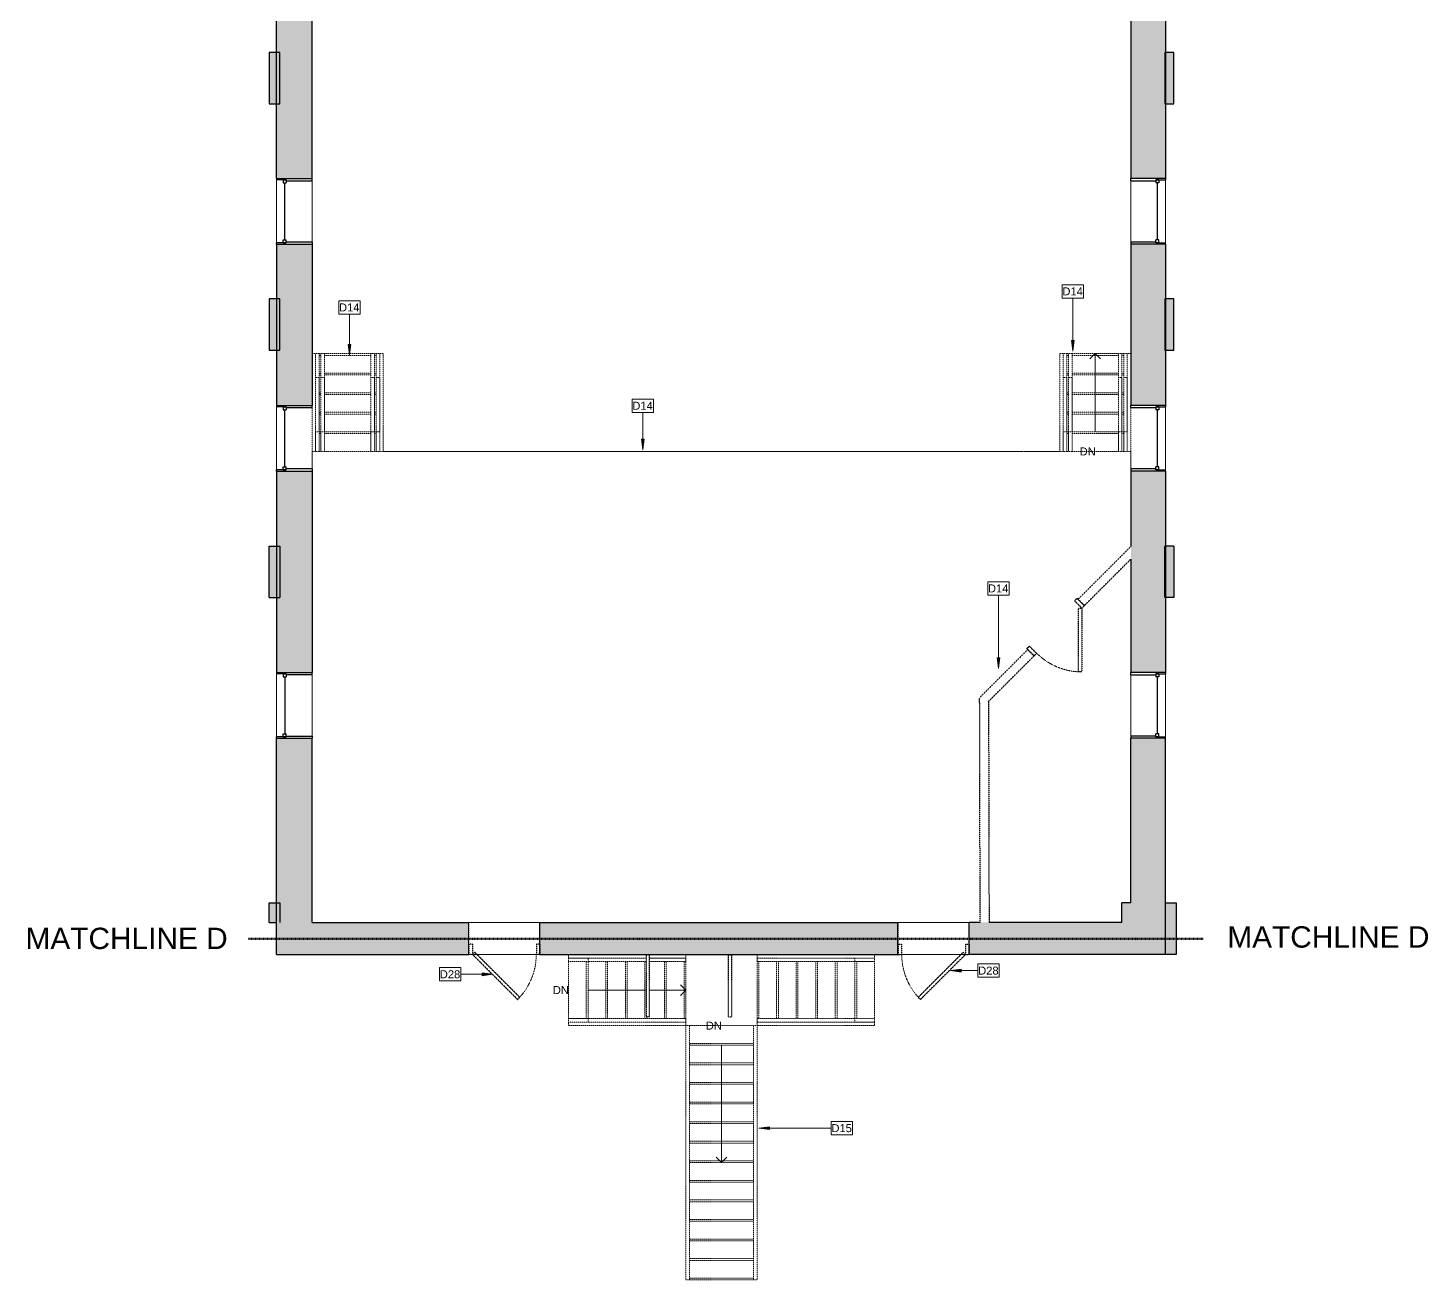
# Model space of a CAD drawing. Header units: inches. Extents: x -1176 to 1551, y -3558 to 978.
# Drawn here: x -1175 to -388, y -2710 to -2006 of the extents above; entities that cross this region are included whole.
import ezdxf

# ---------------------------------------------------------------- set-up
doc = ezdxf.new("R2010")
doc.units = ezdxf.units.IN
doc.header["$MEASUREMENT"] = 0
for name, pattern in [('Dash', [0.25, 0.125, -0.125]), ('Demolished', [0.1875, 0.125, -0.0625]), ('Hidden 3_8_', [0.5625, 0.375, -0.1875])]:
    doc.linetypes.add(name, pattern=pattern)
for name, color, linetype, lineweight in [('A-ANNO-KEYN', 231, 'Continuous', 9), ('A-ANNO-MATC', 214, 'Dash', 140), ('A-DETL', 90, 'Continuous', 9), ('A-DOOR', 31, 'Continuous', 18), ('A-DOOR-FRAM', 31, 'Continuous', 30), ('A-FLOR-HRAL', 11, 'Continuous', 18), ('A-GLAZ', 151, 'Continuous', 18), ('A-ROOF', 132, 'Demolished', 9), ('A-WALL', 113, 'Continuous', 18), ('A-WALL-PATT', 111, 'Continuous', 18), ('G-ANNO-TEXT', 231, 'Continuous', 9), ('I-WALL', 2, 'Continuous', 18), ('S-STRS', 31, 'Demolished', 9), ('S-STRS-ANNO', 31, 'Continuous', 9), ('S-STRS-IDEN', 31, 'Continuous', 9)]:
    doc.layers.add(name, color=color, linetype=linetype, lineweight=lineweight)
doc.styles.add('Arial', font='arial.ttf', dxfattribs={"height": 4.5})
doc.styles.add('Swis721 Lt BT', font='swissl.ttf', dxfattribs={"height": 4.5})
doc.styles.add('Swis721 Lt BT_1', font='swissl.ttf', dxfattribs={"height": 12})

# ---------------------------------------------------------------- blocks, each defined once
blk = doc.blocks.new('Double Hung - large windows-5248873-1st Floor Demo')
at = {"layer": 'A-GLAZ', "color": 8, "lineweight": 30}
for p, q in [((-18.5, 10), (-17.75, 10)), ((-17.75, 4.5), (-17.75, 10)), ((17.75, 4.5), (17.75, 10)), ((18.5, 10), (17.75, 10)), ((-17.75, 6.25), (-17.75, 4.5)), ((-17.75, 6.25), (-16, 6.25)), ((-17.75, 4.5), (-16, 4.5)), ((-17.75, 4.5), (-17.25, 4.5)), ((-17.25, -10), (-17.25, 4.5)), ((-16, 6.25), (-16, 4.5)), ((-16, 5.375), (16, 5.375)), ((16, 6.25), (16, 4.5)), ((17.75, 6.25), (16, 6.25)), ((17.75, 4.5), (16, 4.5)), ((17.25, 4.5), (17.75, 4.5)), ((17.25, 4.5), (17.25, -10)), ((17.75, 6.25), (17.75, 4.5)), ((-17.25, -10), (-18.5, -10)), ((17.25, -10), (18.5, -10))]:
    blk.add_line(p, q, dxfattribs=at)
blk = doc.blocks.new('Top Rail Type - Top Rail_Internal_-5023967-1st Floor Demo')
at = {"layer": 'A-FLOR-HRAL', "color": 7, "linetype": 'Demolished', "lineweight": 9}
for p, q in [((-590.8, -2202.51), (-592.8, -2202.51)), ((-592.8, -2233.08), (-592.8, -2202.51)), ((-590.8, -2202.51), (-590.8, -2233.08)), ((-592.8, -2233.08), (-590.8, -2233.08)), ((-592.8, -2244.08), (-592.8, -2233.08)), ((-590.8, -2233.08), (-590.8, -2244.08)), ((-590.8, -2244.08), (-592.8, -2244.08))]:
    blk.add_line(p, q, dxfattribs=at)
blk = doc.blocks.new('Top Rail Type - Top Rail_Internal_-V9-1st Floor Demo')
at = {"layer": 'A-FLOR-HRAL', "color": 7, "linetype": 'Demolished', "lineweight": 9}
for p, q in [((-590.8, -2189.08), (-592.8, -2189.08)), ((-592.8, -2189.08), (-592.8, -2233.08)), ((-590.8, -2189.08), (-590.8, -2233.08)), ((-592.8, -2233.08), (-592.8, -2244.08)), ((-590.8, -2233.08), (-590.8, -2244.08)), ((-590.8, -2244.08), (-592.8, -2244.08))]:
    blk.add_line(p, q, dxfattribs=at)
blk = doc.blocks.new('Handrail Type - Handrail_Internal_-5023979-1st Floor Demo')
at = {"layer": 'A-FLOR-HRAL', "color": 7, "linetype": 'Demolished', "lineweight": 9}
for p, q in [((-587.8, -2189.08), (-589.8, -2189.08)), ((-587.8, -2202.51), (-589.8, -2202.51)), ((-589.8, -2233.08), (-589.8, -2202.51)), ((-587.8, -2202.51), (-587.8, -2233.08)), ((-589.8, -2233.08), (-587.8, -2233.08)), ((-589.8, -2244.08), (-589.8, -2233.08)), ((-587.8, -2233.08), (-587.8, -2244.08)), ((-587.8, -2244.08), (-589.8, -2244.08))]:
    blk.add_line(p, q, dxfattribs=at)
blk = doc.blocks.new('Handrail Type - Handrail_Internal_-V10-1st Floor Demo')
at = {"layer": 'A-FLOR-HRAL', "color": 7, "linetype": 'Demolished', "lineweight": 9}
for p, q in [((-587.8, -2189.08), (-589.8, -2189.08)), ((-589.8, -2189.08), (-589.8, -2233.08)), ((-587.8, -2189.08), (-587.8, -2233.08)), ((-589.8, -2233.08), (-589.8, -2244.08)), ((-587.8, -2233.08), (-587.8, -2244.08)), ((-587.8, -2244.08), (-589.8, -2244.08))]:
    blk.add_line(p, q, dxfattribs=at)
blk = doc.blocks.new('Top Rail Type - Top Rail_Internal_-5023991-1st Floor Demo')
at = {"layer": 'A-FLOR-HRAL', "color": 7, "linetype": 'Demolished', "lineweight": 9}
for p, q in [((-556.8, -2202.51), (-558.8, -2202.51)), ((-558.8, -2233.08), (-558.8, -2202.51)), ((-556.8, -2202.51), (-556.8, -2233.08)), ((-558.8, -2233.08), (-556.8, -2233.08)), ((-558.8, -2244.08), (-558.8, -2233.08)), ((-556.8, -2233.08), (-556.8, -2244.08)), ((-556.8, -2244.08), (-558.8, -2244.08))]:
    blk.add_line(p, q, dxfattribs=at)
blk = doc.blocks.new('Top Rail Type - Top Rail_Internal_-V11-1st Floor Demo')
at = {"layer": 'A-FLOR-HRAL', "color": 7, "linetype": 'Demolished', "lineweight": 9}
for p, q in [((-556.8, -2189.08), (-558.8, -2189.08)), ((-558.8, -2189.08), (-558.8, -2233.08)), ((-556.8, -2189.08), (-556.8, -2233.08)), ((-558.8, -2233.08), (-558.8, -2244.08)), ((-556.8, -2233.08), (-556.8, -2244.08)), ((-556.8, -2244.08), (-558.8, -2244.08))]:
    blk.add_line(p, q, dxfattribs=at)
blk = doc.blocks.new('Handrail Type - Handrail_Internal_-5024003-1st Floor Demo')
at = {"layer": 'A-FLOR-HRAL', "color": 7, "linetype": 'Demolished', "lineweight": 9}
for p, q in [((-559.8, -2189.08), (-561.8, -2189.08)), ((-559.8, -2202.51), (-561.8, -2202.51)), ((-561.8, -2233.08), (-561.8, -2202.51)), ((-559.8, -2202.51), (-559.8, -2233.08)), ((-561.8, -2233.08), (-559.8, -2233.08)), ((-561.8, -2244.08), (-561.8, -2233.08)), ((-559.8, -2233.08), (-559.8, -2244.08)), ((-559.8, -2244.08), (-561.8, -2244.08))]:
    blk.add_line(p, q, dxfattribs=at)
blk = doc.blocks.new('Handrail Type - Handrail_Internal_-V12-1st Floor Demo')
at = {"layer": 'A-FLOR-HRAL', "color": 7, "linetype": 'Demolished', "lineweight": 9}
for p, q in [((-559.8, -2189.08), (-561.8, -2189.08)), ((-561.8, -2189.08), (-561.8, -2233.08)), ((-559.8, -2189.08), (-559.8, -2233.08)), ((-561.8, -2233.08), (-561.8, -2244.08)), ((-559.8, -2233.08), (-559.8, -2244.08)), ((-559.8, -2244.08), (-561.8, -2244.08))]:
    blk.add_line(p, q, dxfattribs=at)
blk = doc.blocks.new('Top Rail Type - Top Rail_Internal_-5024240-1st Floor Demo')
at = {"layer": 'A-FLOR-HRAL', "color": 7, "linetype": 'Demolished', "lineweight": 9}
for p, q in [((-1011.06, -2202.51), (-1013.06, -2202.51)), ((-1013.06, -2233.08), (-1013.06, -2202.51)), ((-1011.06, -2202.51), (-1011.06, -2233.08)), ((-1013.06, -2233.08), (-1011.06, -2233.08)), ((-1013.06, -2244.08), (-1013.06, -2233.08)), ((-1011.06, -2233.08), (-1011.06, -2244.08)), ((-1011.06, -2244.08), (-1013.06, -2244.08))]:
    blk.add_line(p, q, dxfattribs=at)
blk = doc.blocks.new('Top Rail Type - Top Rail_Internal_-V13-1st Floor Demo')
at = {"layer": 'A-FLOR-HRAL', "color": 7, "linetype": 'Demolished', "lineweight": 9}
for p, q in [((-1011.06, -2189.08), (-1013.06, -2189.08)), ((-1013.06, -2189.08), (-1013.06, -2233.08)), ((-1011.06, -2189.08), (-1011.06, -2233.08)), ((-1013.06, -2233.08), (-1013.06, -2244.08)), ((-1011.06, -2233.08), (-1011.06, -2244.08)), ((-1011.06, -2244.08), (-1013.06, -2244.08))]:
    blk.add_line(p, q, dxfattribs=at)
blk = doc.blocks.new('Handrail Type - Handrail_Internal_-5024252-1st Floor Demo')
at = {"layer": 'A-FLOR-HRAL', "color": 7, "linetype": 'Demolished', "lineweight": 9}
for p, q in [((-1008.06, -2189.08), (-1010.06, -2189.08)), ((-1008.06, -2202.51), (-1010.06, -2202.51)), ((-1010.06, -2233.08), (-1010.06, -2202.51)), ((-1008.06, -2202.51), (-1008.06, -2233.08)), ((-1010.06, -2233.08), (-1008.06, -2233.08)), ((-1010.06, -2244.08), (-1010.06, -2233.08)), ((-1008.06, -2233.08), (-1008.06, -2244.08)), ((-1008.06, -2244.08), (-1010.06, -2244.08))]:
    blk.add_line(p, q, dxfattribs=at)
blk = doc.blocks.new('Handrail Type - Handrail_Internal_-V14-1st Floor Demo')
at = {"layer": 'A-FLOR-HRAL', "color": 7, "linetype": 'Demolished', "lineweight": 9}
for p, q in [((-1008.06, -2189.08), (-1010.06, -2189.08)), ((-1010.06, -2189.08), (-1010.06, -2233.08)), ((-1008.06, -2189.08), (-1008.06, -2233.08)), ((-1010.06, -2233.08), (-1010.06, -2244.08)), ((-1008.06, -2233.08), (-1008.06, -2244.08)), ((-1008.06, -2244.08), (-1010.06, -2244.08))]:
    blk.add_line(p, q, dxfattribs=at)
blk = doc.blocks.new('Top Rail Type - Top Rail_Internal_-5024264-1st Floor Demo')
at = {"layer": 'A-FLOR-HRAL', "color": 7, "linetype": 'Demolished', "lineweight": 9}
for p, q in [((-977.06, -2202.51), (-979.06, -2202.51)), ((-979.06, -2233.08), (-979.06, -2202.51)), ((-977.06, -2202.51), (-977.06, -2233.08)), ((-979.06, -2233.08), (-977.06, -2233.08)), ((-979.06, -2244.08), (-979.06, -2233.08)), ((-977.06, -2233.08), (-977.06, -2244.08)), ((-977.06, -2244.08), (-979.06, -2244.08))]:
    blk.add_line(p, q, dxfattribs=at)
blk = doc.blocks.new('Top Rail Type - Top Rail_Internal_-V15-1st Floor Demo')
at = {"layer": 'A-FLOR-HRAL', "color": 7, "linetype": 'Demolished', "lineweight": 9}
for p, q in [((-977.06, -2189.08), (-979.06, -2189.08)), ((-979.06, -2189.08), (-979.06, -2233.08)), ((-977.06, -2189.08), (-977.06, -2233.08)), ((-979.06, -2233.08), (-979.06, -2244.08)), ((-977.06, -2233.08), (-977.06, -2244.08)), ((-977.06, -2244.08), (-979.06, -2244.08))]:
    blk.add_line(p, q, dxfattribs=at)
blk = doc.blocks.new('Handrail Type - Handrail_Internal_-5024276-1st Floor Demo')
at = {"layer": 'A-FLOR-HRAL', "color": 7, "linetype": 'Demolished', "lineweight": 9}
for p, q in [((-980.06, -2189.08), (-982.06, -2189.08)), ((-980.06, -2202.51), (-982.06, -2202.51)), ((-982.06, -2233.08), (-982.06, -2202.51)), ((-980.06, -2202.51), (-980.06, -2233.08)), ((-982.06, -2233.08), (-980.06, -2233.08)), ((-982.06, -2244.08), (-982.06, -2233.08)), ((-980.06, -2233.08), (-980.06, -2244.08)), ((-980.06, -2244.08), (-982.06, -2244.08))]:
    blk.add_line(p, q, dxfattribs=at)
blk = doc.blocks.new('Handrail Type - Handrail_Internal_-V16-1st Floor Demo')
at = {"layer": 'A-FLOR-HRAL', "color": 7, "linetype": 'Demolished', "lineweight": 9}
for p, q in [((-980.06, -2189.08), (-982.06, -2189.08)), ((-982.06, -2189.08), (-982.06, -2233.08)), ((-980.06, -2189.08), (-980.06, -2233.08)), ((-982.06, -2233.08), (-982.06, -2244.08)), ((-980.06, -2233.08), (-980.06, -2244.08)), ((-980.06, -2244.08), (-982.06, -2244.08))]:
    blk.add_line(p, q, dxfattribs=at)
blk = doc.blocks.new('Double Hung - large windows-5534483-1st Floor Demo')
at = {"layer": 'A-GLAZ', "color": 8, "lineweight": 30}
for p, q in [((-18.5, 9.75), (-17.75, 9.75)), ((-17.75, 4.25), (-17.75, 9.75)), ((17.75, 4.25), (17.75, 9.75)), ((18.5, 9.75), (17.75, 9.75)), ((-17.75, 6), (-17.75, 4.25)), ((-17.75, 6), (-16, 6)), ((-17.75, 4.25), (-16, 4.25)), ((-17.75, 4.25), (-17.25, 4.25)), ((-17.25, -9.75), (-17.25, 4.25)), ((-16, 6), (-16, 4.25)), ((-16, 5.125), (16, 5.125)), ((16, 6), (16, 4.25)), ((17.75, 6), (16, 6)), ((17.75, 4.25), (16, 4.25)), ((17.25, 4.25), (17.75, 4.25)), ((17.25, 4.25), (17.25, -9.75)), ((17.75, 6), (17.75, 4.25)), ((-17.25, -9.75), (-18.5, -9.75)), ((17.25, -9.75), (18.5, -9.75))]:
    blk.add_line(p, q, dxfattribs=at)
blk = doc.blocks.new('Double Hung - large windows-6853879-1st Floor Demo')
at = {"layer": 'A-GLAZ', "color": 8, "lineweight": 30}
for p, q in [((-17.25, 10), (-18.5, 10)), ((-17.25, 10), (-17.25, -4.5)), ((17.25, 10), (18.5, 10)), ((17.25, -4.5), (17.25, 10)), ((-17.75, -4.5), (-16, -4.5)), ((-17.75, -6.25), (-17.75, -4.5)), ((-17.75, -4.5), (-17.25, -4.5)), ((-17.75, -4.5), (-17.75, -10)), ((-17.75, -6.25), (-16, -6.25)), ((-16, -6.25), (-16, -4.5)), ((-16, -5.375), (16, -5.375)), ((16, -6.25), (16, -4.5)), ((17.75, -4.5), (16, -4.5)), ((17.75, -6.25), (16, -6.25)), ((17.25, -4.5), (17.75, -4.5)), ((17.75, -6.25), (17.75, -4.5)), ((17.75, -4.5), (17.75, -10)), ((-18.5, -10), (-17.75, -10)), ((18.5, -10), (17.75, -10))]:
    blk.add_line(p, q, dxfattribs=at)
blk = doc.blocks.new('Single Flush - D2 3_ X 8_-8252904-1st Floor Demo')
at = {"layer": 'A-DOOR', "color": 10, "linetype": 'Demolished', "lineweight": 30}
for p, q in [((-7.42, 34.32), (-8.65, 33.09)), ((-8.65, 33.09), (16.67, 7.76)), ((17.91, 9), (-7.42, 34.32)), ((16.67, 7.76), (17.91, 9))]:
    blk.add_line(p, q, dxfattribs=at)
at = {"layer": 'A-DOOR', "color": 7, "linetype": 'Demolished', "lineweight": 9}
blk.add_arc((17.91, 9), 35.81, 135, 180.5, dxfattribs=at)
at = {"layer": 'A-DOOR-FRAM', "color": 10, "linetype": 'Demolished'}
for p, q in [((-20, 3.25), (-20, 9)), ((-20, 9), (-18, 9)), ((-18, 3.25), (-18, 9)), ((18, 3.25), (18, 9)), ((18, 9), (20, 9)), ((20, 3.25), (20, 9)), ((-20, 3.25), (-18, 3.25)), ((18, 3.25), (20, 3.25))]:
    blk.add_line(p, q, dxfattribs=at)
blk = doc.blocks.new('Single Flush - D2 3_ X 8_-8252905-1st Floor Demo')
at = {"layer": 'A-DOOR', "color": 10, "linetype": 'Demolished', "lineweight": 30}
for p, q in [((-8.65, -33.09), (16.67, -7.76)), ((16.67, -7.76), (17.91, -9)), ((17.91, -9), (-7.42, -34.32)), ((-7.42, -34.32), (-8.65, -33.09))]:
    blk.add_line(p, q, dxfattribs=at)
at = {"layer": 'A-DOOR', "color": 7, "linetype": 'Demolished', "lineweight": 9}
blk.add_arc((17.91, -9), 35.81, 179.5, 225, dxfattribs=at)
at = {"layer": 'A-DOOR-FRAM', "color": 10, "linetype": 'Demolished'}
for p, q in [((-20, -3.25), (-20, -9)), ((-20, -3.25), (-18, -3.25)), ((-18, -3.25), (-18, -9)), ((18, -3.25), (18, -9)), ((18, -3.25), (20, -3.25)), ((20, -3.25), (20, -9)), ((-20, -9), (-18, -9)), ((18, -9), (20, -9))]:
    blk.add_line(p, q, dxfattribs=at)
blk = doc.blocks.new('Top Rail Type - Top Rail_Internal_-6973644-1st Floor Demo')
at = {"layer": 'A-FLOR-HRAL', "color": 7, "linetype": 'Demolished', "lineweight": 9}
for p, q in [((-870.93, -2530.84), (-870.93, -2528.84)), ((-870.93, -2528.84), (-859.93, -2528.84)), ((-859.93, -2530.84), (-870.93, -2530.84)), ((-859.93, -2528.84), (-827.2, -2528.84)), ((-859.93, -2528.84), (-859.93, -2530.84)), ((-827.2, -2530.84), (-859.93, -2530.84)), ((-825.39, -2528.84), (-804.93, -2528.84)), ((-804.93, -2530.84), (-825.39, -2530.84)), ((-804.93, -2528.84), (-804.93, -2530.84))]:
    blk.add_line(p, q, dxfattribs=at)
blk = doc.blocks.new('Top Rail Type - Top Rail_Internal_-V30-1st Floor Demo')
at = {"layer": 'A-FLOR-HRAL', "color": 7, "linetype": 'Demolished', "lineweight": 9}
for p, q in [((-870.93, -2530.84), (-870.93, -2528.84)), ((-859.93, -2528.84), (-870.93, -2528.84)), ((-859.93, -2530.84), (-870.93, -2530.84)), ((-827.2, -2528.84), (-859.93, -2528.84)), ((-827.2, -2530.84), (-859.93, -2530.84)), ((-804.93, -2528.84), (-825.39, -2528.84)), ((-804.93, -2530.84), (-825.39, -2530.84)), ((-804.93, -2530.84), (-804.93, -2528.84))]:
    blk.add_line(p, q, dxfattribs=at)
blk = doc.blocks.new('Top Rail Type - Top Rail_Internal_-6973656-1st Floor Demo')
at = {"layer": 'A-FLOR-HRAL', "color": 7, "linetype": 'Demolished', "lineweight": 9}
for p, q in [((-870.93, -2564.84), (-870.93, -2562.84)), ((-870.93, -2562.84), (-859.93, -2562.84)), ((-859.93, -2564.84), (-870.93, -2564.84)), ((-859.93, -2562.84), (-804.93, -2562.84)), ((-859.93, -2562.84), (-859.93, -2564.84)), ((-804.93, -2564.84), (-859.93, -2564.84)), ((-804.93, -2562.84), (-804.93, -2564.84))]:
    blk.add_line(p, q, dxfattribs=at)
blk = doc.blocks.new('Top Rail Type - Top Rail_Internal_-V31-1st Floor Demo')
at = {"layer": 'A-FLOR-HRAL', "color": 7, "linetype": 'Demolished', "lineweight": 9}
for p, q in [((-870.93, -2564.84), (-870.93, -2562.84)), ((-859.93, -2562.84), (-870.93, -2562.84)), ((-859.93, -2564.84), (-870.93, -2564.84)), ((-804.93, -2562.84), (-859.93, -2562.84)), ((-804.93, -2564.84), (-859.93, -2564.84)), ((-804.93, -2564.84), (-804.93, -2562.84))]:
    blk.add_line(p, q, dxfattribs=at)
blk = doc.blocks.new('Top Rail Type - Top Rail_Internal_-6973763-1st Floor Demo')
at = {"layer": 'A-FLOR-HRAL', "color": 7, "linetype": 'Demolished', "lineweight": 9}
for p, q in [((-764.93, -2530.84), (-764.93, -2528.84)), ((-764.93, -2528.84), (-709.93, -2528.84)), ((-709.93, -2530.84), (-764.93, -2530.84)), ((-709.93, -2530.84), (-709.93, -2528.84)), ((-709.93, -2528.84), (-698.93, -2528.84)), ((-698.93, -2530.84), (-709.93, -2530.84)), ((-698.93, -2528.84), (-698.93, -2530.84))]:
    blk.add_line(p, q, dxfattribs=at)
blk = doc.blocks.new('Top Rail Type - Top Rail_Internal_-V32-1st Floor Demo')
at = {"layer": 'A-FLOR-HRAL', "color": 7, "linetype": 'Demolished', "lineweight": 9}
for p, q in [((-764.93, -2528.84), (-764.93, -2530.84)), ((-764.93, -2528.84), (-709.93, -2528.84)), ((-764.93, -2530.84), (-709.93, -2530.84)), ((-709.93, -2528.84), (-698.93, -2528.84)), ((-709.93, -2530.84), (-698.93, -2530.84)), ((-698.93, -2528.84), (-698.93, -2530.84))]:
    blk.add_line(p, q, dxfattribs=at)
blk = doc.blocks.new('Top Rail Type - Top Rail_Internal_-6973775-1st Floor Demo')
at = {"layer": 'A-FLOR-HRAL', "color": 7, "linetype": 'Demolished', "lineweight": 9}
for p, q in [((-764.93, -2564.84), (-764.93, -2562.84)), ((-764.93, -2562.84), (-709.93, -2562.84)), ((-709.93, -2564.84), (-764.93, -2564.84)), ((-709.93, -2564.84), (-709.93, -2562.84)), ((-709.93, -2562.84), (-698.93, -2562.84)), ((-698.93, -2564.84), (-709.93, -2564.84)), ((-698.93, -2562.84), (-698.93, -2564.84))]:
    blk.add_line(p, q, dxfattribs=at)
blk = doc.blocks.new('Top Rail Type - Top Rail_Internal_-V33-1st Floor Demo')
at = {"layer": 'A-FLOR-HRAL', "color": 7, "linetype": 'Demolished', "lineweight": 9}
for p, q in [((-764.93, -2562.84), (-764.93, -2564.84)), ((-764.93, -2562.84), (-709.93, -2562.84)), ((-764.93, -2564.84), (-709.93, -2564.84)), ((-709.93, -2562.84), (-698.93, -2562.84)), ((-709.93, -2564.84), (-698.93, -2564.84)), ((-698.93, -2562.84), (-698.93, -2564.84))]:
    blk.add_line(p, q, dxfattribs=at)
blk = doc.blocks.new('Single Flush - OTJ_SOLIDFLUSH_ALUM 3 - FR-8312338-1st Floor Demo')
at = {"layer": 'A-DOOR', "color": 10, "linetype": 'Demolished', "lineweight": 30}
for p, q in [((-8.65, -26.59), (16.67, -1.26)), ((17.91, -2.5), (-7.42, -27.82)), ((16.67, -1.26), (17.91, -2.5)), ((-7.42, -27.82), (-8.65, -26.59))]:
    blk.add_line(p, q, dxfattribs=at)
at = {"layer": 'A-DOOR', "color": 7, "linetype": 'Demolished', "lineweight": 9}
blk.add_arc((17.91, -2.5), 35.81, 179.5, 225, dxfattribs=at)
at = {"layer": 'A-DOOR-FRAM', "color": 10, "linetype": 'Demolished'}
for p, q in [((-20, 3.25), (-20, -2.5)), ((-20, 3.25), (-18, 3.25)), ((-18, 3.25), (-18, -2.5)), ((18, 3.25), (18, -2.5)), ((18, 3.25), (20, 3.25)), ((20, 3.25), (20, -2.5)), ((-20, -2.5), (-18, -2.5)), ((18, -2.5), (20, -2.5))]:
    blk.add_line(p, q, dxfattribs=at)
blk = doc.blocks.new('Keynote Tag - Keynote Number - Boxed-135510-1st Floor Demo')
at = {"layer": 'A-ANNO-KEYN'}
for p, q in [((-0.125, -0.079), (-0.125, 0.078)), ((-0.125, 0.078), (0.125, 0.078)), ((0.125, 0.078), (0.125, -0.079)), ((-0.125, -0.079), (0.125, -0.079))]:
    blk.add_line(p, q, dxfattribs=at)

msp = doc.modelspace()

# ---------------------------------------------------------------- hatches: boundary and pattern name
at = {"layer": 'A-ANNO-KEYN'}
for points in [[(-994.05, -2189.99), (-993.26, -2183.99), (-994.84, -2183.99)], [(-587.42, -2187.74), (-586.63, -2181.74), (-588.21, -2181.74)], [(-829.16, -2243.23), (-828.37, -2237.23), (-829.95, -2237.23)], [(-629.25, -2366.07), (-628.46, -2360.07), (-630.04, -2360.07)], [(-913.45, -2537.98), (-919.45, -2537.19), (-919.45, -2538.77)], [(-656.2, -2535.92), (-650.2, -2536.71), (-650.2, -2535.13)], [(-763.9, -2624.52), (-757.9, -2625.31), (-757.9, -2623.73)]]:
    msp.add_hatch(color=256, dxfattribs=at).paths.add_polyline_path(points, flags=0)
at = {"layer": 'A-WALL-PATT'}
h = msp.add_hatch(color=250, dxfattribs=at)
h.paths.add_polyline_path([(-535.3, -2202.51), (-535.3, -2127.62), (-554.8, -2127.62), (-554.8, -2202.51)], flags=0)
h.paths.add_polyline_path([(-535.3, -2090.62), (-535.3, -1977.62), (-554.8, -1977.62), (-554.8, -2090.62)], flags=0)
h.paths.add_polyline_path([(-535.3, -1940.62), (-535.3, -1827.62), (-554.8, -1827.62), (-554.8, -1940.62)], flags=0)
h.paths.add_polyline_path([(-535.3, -1790.62), (-535.3, -1676.15), (-554.8, -1676.15), (-554.8, -1790.62)], flags=0)
h.paths.add_polyline_path([(-535.3, -1639.15), (-535.3, -1527.62), (-554.8, -1527.62), (-554.8, -1639.15)], flags=0)
h.paths.add_polyline_path([(-535.3, -1490.62), (-535.3, -1377.62), (-554.8, -1377.62), (-554.8, -1490.62)], flags=0)
h.paths.add_polyline_path([(-554.8, -1340.62), (-535.3, -1340.62), (-535.3, -1266.19), (-554.8, -1266.19), (-554.8, -1290.46)], flags=0)
h = msp.add_hatch(color=250, dxfattribs=at)
h.paths.add_polyline_path([(-1015.06, -2202.51), (-1015.06, -2127.62), (-1035.06, -2127.62), (-1035.06, -2202.51)], flags=0)
h.paths.add_polyline_path([(-1015.06, -2090.62), (-1015.06, -1977.62), (-1035.06, -1977.62), (-1035.06, -2090.62)], flags=0)
h.paths.add_polyline_path([(-1035.06, -1940.62), (-1015.06, -1940.62), (-1015.06, -1827.62), (-1035.06, -1827.62), (-1035.06, -1914.02)], flags=0)
h.paths.add_polyline_path([(-1015.06, -1790.62), (-1015.06, -1677.62), (-1035.06, -1677.62), (-1035.06, -1790.62)], flags=0)
h.paths.add_polyline_path([(-1035.06, -1640.62), (-1015.06, -1640.62), (-1015.06, -1527.62), (-1035.06, -1527.62)], flags=0)
h.paths.add_polyline_path([(-1015.06, -1490.62), (-1015.06, -1377.62), (-1035.06, -1377.62), (-1035.06, -1490.62)], flags=0)
h.paths.add_polyline_path([(-1035.06, -1340.62), (-1015.06, -1340.62), (-1015.06, -1284.19), (-1035.06, -1284.19), (-1035.06, -1290.46)], flags=0)
at = {"layer": 'A-WALL-PATT', "lineweight": 9}
for points in [[(-1039.18, -2048.71), (-1033.18, -2048.71), (-1033.18, -2019.78), (-1039.18, -2019.78)], [(-535.69, -2048.71), (-530.69, -2048.71), (-530.69, -2019.78), (-535.69, -2019.78)], [(-1039.18, -2187.21), (-1033.18, -2187.21), (-1033.18, -2158.28), (-1039.18, -2158.28)], [(-535.69, -2187.21), (-530.69, -2187.21), (-530.69, -2158.28), (-535.69, -2158.28)]]:
    msp.add_hatch(color=7, dxfattribs=at).paths.add_polyline_path(points, flags=0)
at = {"layer": 'A-WALL-PATT'}
h = msp.add_hatch(color=250, dxfattribs=at)
h.paths.add_polyline_path([(-1035.06, -2508.84), (-1015.06, -2508.84), (-1015.06, -2405.34), (-1035.06, -2405.34)], flags=0)
h.paths.add_polyline_path([(-1015.06, -2368.34), (-1015.06, -2255.2), (-1035.06, -2255.2), (-1035.06, -2368.34)], flags=0)
h.paths.add_polyline_path([(-1015.06, -2218.2), (-1015.06, -2202.51), (-1035.06, -2202.51), (-1035.06, -2218.2)], flags=0)
h = msp.add_hatch(color=250, dxfattribs=at)
h.paths.add_polyline_path([(-535.3, -2508.84), (-535.3, -2405.34), (-554.8, -2405.34), (-554.8, -2508.84)], flags=0)
h.paths.add_polyline_path([(-535.3, -2368.34), (-535.3, -2255.2), (-554.8, -2255.2), (-554.8, -2368.34)], flags=0)
h.paths.add_polyline_path([(-535.3, -2218.2), (-535.3, -2202.51), (-554.8, -2202.51), (-554.8, -2218.2)], flags=0)
for color, points in [(250, [(-1039.18, -2326.21), (-1033.18, -2326.21), (-1033.18, -2297.28), (-1039.18, -2297.28)]), (250, [(-535.69, -2326.21), (-530.69, -2326.21), (-530.69, -2297.28), (-535.69, -2297.28)]), (10, [(-1033.18, -2508.84), (-1033.18, -2497.91), (-1039.18, -2497.91), (-1039.18, -2508.84), (-1035.06, -2508.84)]), (10, [(-559.8, -2508.84), (-554.8, -2508.84), (-554.8, -2497.91), (-559.8, -2497.91)]), (10, [(-535.3, -2526.84), (-529.3, -2526.84), (-529.3, -2497.91), (-535.3, -2497.91)])]:
    msp.add_hatch(color=color, dxfattribs=at).paths.add_polyline_path(points, flags=0)
h = msp.add_hatch(color=250, dxfattribs=at)
h.paths.add_polyline_path([(-756.67, -2526.84), (-686.05, -2526.84), (-686.05, -2508.84), (-886.95, -2508.84), (-886.95, -2526.84)], flags=0)
h.paths.add_polyline_path([(-535.3, -2526.84), (-535.3, -2508.84), (-645.69, -2508.84), (-645.69, -2526.84), (-568.61, -2526.84)], flags=0)
h.paths.add_polyline_path([(-944.74, -2526.84), (-927.06, -2526.84), (-927.06, -2508.84), (-1035.06, -2508.84), (-1035.06, -2526.84)], flags=0)

# ---------------------------------------------------------------- linework, layer by layer
at = {"layer": 'A-ANNO-KEYN'}
for p, q in [((-587.42, -2187.74), (-587.42, -2157.89)), ((-994.05, -2189.99), (-994.05, -2166.91)), ((-993.26, -2183.99), (-994.84, -2183.99)), ((-994.84, -2183.99), (-994.05, -2189.99)), ((-994.05, -2189.99), (-993.26, -2183.99)), ((-586.63, -2181.74), (-588.21, -2181.74)), ((-588.21, -2181.74), (-587.42, -2187.74)), ((-587.42, -2187.74), (-586.63, -2181.74)), ((-829.16, -2243.23), (-829.16, -2222.18)), ((-828.37, -2237.23), (-829.95, -2237.23)), ((-829.95, -2237.23), (-829.16, -2243.23)), ((-829.16, -2243.23), (-828.37, -2237.23)), ((-629.25, -2366.07), (-629.25, -2324.87)), ((-628.46, -2360.07), (-630.04, -2360.07)), ((-630.04, -2360.07), (-629.25, -2366.07)), ((-629.25, -2366.07), (-628.46, -2360.07)), ((-913.45, -2537.98), (-931.39, -2537.98)), ((-913.45, -2537.98), (-919.45, -2537.19)), ((-919.45, -2537.19), (-919.45, -2538.77)), ((-919.45, -2538.77), (-913.45, -2537.98)), ((-650.2, -2535.13), (-656.2, -2535.92)), ((-656.2, -2535.92), (-650.2, -2536.71)), ((-656.2, -2535.92), (-640.76, -2535.92)), ((-650.2, -2536.71), (-650.2, -2535.13)), ((-757.9, -2623.73), (-763.9, -2624.52)), ((-763.9, -2624.52), (-723.25, -2624.5)), ((-763.9, -2624.52), (-757.9, -2625.31)), ((-757.9, -2625.31), (-757.9, -2623.73))]:
    msp.add_line(p, q, dxfattribs=at)
at = {"layer": 'A-ANNO-MATC'}
msp.add_line((-1051.04, -2518.06), (-514.04, -2518.06), dxfattribs=at)
at = {"layer": 'A-DETL', "linetype": 'Hidden 3_8_'}
msp.add_line((-975.06, -2244.08), (-594.8, -2244.08), dxfattribs=at)
at = {"layer": 'A-ROOF', "color": 10, "lineweight": 30}
for p, q in [((-825.39, -2526.98), (-827.2, -2526.98)), ((-827.2, -2526.98), (-827.2, -2561.84)), ((-825.39, -2561.84), (-825.39, -2526.98)), ((-780.94, -2561.84), (-780.94, -2526.98)), ((-780.94, -2526.98), (-779.06, -2526.98)), ((-779.06, -2561.84), (-779.06, -2526.98)), ((-825.39, -2561.84), (-827.2, -2561.84)), ((-780.94, -2561.84), (-779.06, -2561.84))]:
    msp.add_line(p, q, dxfattribs=at)
at = {"layer": 'A-WALL', "color": 8, "lineweight": 30}
for p, q in [((-1035.06, -2090.62), (-1035.06, -1977.62)), ((-1015.06, -2090.62), (-1015.06, -1977.62)), ((-554.8, -1977.62), (-554.8, -2090.62)), ((-535.3, -1977.62), (-535.3, -2090.62)), ((-1039.18, -2019.78), (-1039.18, -2048.71)), ((-1033.18, -2019.78), (-1039.18, -2019.78)), ((-1033.18, -2048.71), (-1033.18, -2019.78)), ((-1039.18, -2048.71), (-1033.18, -2048.71)), ((-1035.06, -2090.62), (-1015.06, -2090.62)), ((-535.3, -2090.62), (-554.8, -2090.62)), ((-1035.06, -2127.62), (-1035.06, -2218.2)), ((-1035.06, -2127.62), (-1015.06, -2127.62)), ((-1015.06, -2127.62), (-1015.06, -2218.2)), ((-535.3, -2127.62), (-554.8, -2127.62)), ((-554.8, -2127.62), (-554.8, -2218.2)), ((-535.3, -2127.62), (-535.3, -2218.2)), ((-1039.18, -2158.28), (-1039.18, -2187.21)), ((-1033.18, -2158.28), (-1039.18, -2158.28)), ((-1033.18, -2187.21), (-1033.18, -2158.28)), ((-1039.18, -2187.21), (-1033.18, -2187.21)), ((-1035.06, -2218.2), (-1015.06, -2218.2)), ((-535.3, -2218.2), (-554.8, -2218.2)), ((-1035.06, -2255.2), (-1035.06, -2368.34)), ((-1035.06, -2255.2), (-1015.06, -2255.2)), ((-1015.06, -2255.2), (-1015.06, -2368.34)), ((-535.3, -2255.2), (-554.8, -2255.2)), ((-554.8, -2255.2), (-554.8, -2297.51)), ((-535.3, -2255.2), (-535.3, -2368.34)), ((-1039.18, -2326.21), (-1039.18, -2297.28)), ((-1039.18, -2297.28), (-1033.18, -2297.28)), ((-1033.18, -2297.28), (-1033.18, -2326.21)), ((-554.8, -2304.58), (-554.8, -2368.34)), ((-1039.18, -2326.21), (-1033.18, -2326.21)), ((-1035.06, -2368.34), (-1015.06, -2368.34)), ((-535.3, -2368.34), (-554.8, -2368.34)), ((-1035.06, -2526.84), (-1035.06, -2405.34)), ((-1035.06, -2405.34), (-1015.06, -2405.34)), ((-1015.06, -2508.84), (-1015.06, -2405.34)), ((-535.3, -2405.34), (-554.8, -2405.34)), ((-554.8, -2497.91), (-554.8, -2405.34)), ((-535.3, -2526.84), (-535.3, -2405.34)), ((-1039.18, -2508.84), (-1039.18, -2497.91)), ((-1039.18, -2497.91), (-1033.18, -2497.91)), ((-1033.18, -2497.91), (-1033.18, -2508.84)), ((-535.3, -2497.91), (-529.3, -2497.91)), ((-529.3, -2497.91), (-529.3, -2526.84)), ((-1039.18, -2508.84), (-1035.06, -2508.84)), ((-1015.06, -2508.84), (-926.95, -2508.84)), ((-886.95, -2526.84), (-886.95, -2508.84)), ((-886.95, -2508.84), (-685.69, -2508.84)), ((-645.69, -2526.84), (-645.69, -2508.84)), ((-639.51, -2508.84), (-645.69, -2508.84)), ((-559.8, -2508.84), (-634.51, -2508.84)), ((-1035.06, -2526.84), (-926.95, -2526.84)), ((-886.95, -2526.84), (-685.69, -2526.84)), ((-529.3, -2526.84), (-645.69, -2526.84))]:
    msp.add_line(p, q, dxfattribs=at)
at = {"layer": 'A-WALL', "lineweight": 9}
for p, q in [((-1035.06, -2127.62), (-1035.06, -2090.62)), ((-1015.06, -2090.62), (-1015.06, -2127.62)), ((-554.8, -2127.62), (-554.8, -2090.62)), ((-535.3, -2090.62), (-535.3, -2127.62)), ((-1035.06, -2255.2), (-1035.06, -2218.2)), ((-535.3, -2218.2), (-535.3, -2255.2)), ((-1015.06, -2244.08), (-1015.06, -2255.2)), ((-554.8, -2255.2), (-554.8, -2244.08)), ((-1035.06, -2405.34), (-1035.06, -2368.34)), ((-1015.06, -2368.34), (-1015.06, -2405.34)), ((-554.8, -2405.34), (-554.8, -2368.34)), ((-535.3, -2368.34), (-535.3, -2405.34)), ((-927.06, -2526.84), (-927.06, -2508.84)), ((-926.95, -2508.84), (-886.95, -2508.84)), ((-686.05, -2526.84), (-686.05, -2508.84)), ((-685.69, -2508.84), (-645.69, -2508.84)), ((-886.95, -2526.84), (-926.95, -2526.84)), ((-645.69, -2526.84), (-685.69, -2526.84))]:
    msp.add_line(p, q, dxfattribs=at)
at = {"layer": 'A-WALL', "color": 7, "linetype": 'Demolished', "lineweight": 9}
for p, q in [((-927.06, -2508.84), (-927.06, -2526.84)), ((-686.05, -2508.84), (-686.05, -2526.84))]:
    msp.add_line(p, q, dxfattribs=at)
at = {"layer": 'A-WALL', "color": 10, "linetype": 'Demolished', "lineweight": 30}
for p, q in [((-926.95, -2526.84), (-926.95, -2508.84)), ((-685.69, -2526.84), (-685.69, -2508.84))]:
    msp.add_line(p, q, dxfattribs=at)
at = {"layer": 'I-WALL', "color": 8, "lineweight": 30}
for p, q in [((-530.69, -2019.78), (-535.69, -2019.78)), ((-535.69, -2019.78), (-535.69, -2048.71)), ((-530.69, -2048.71), (-530.69, -2019.78)), ((-535.69, -2048.71), (-530.69, -2048.71)), ((-530.69, -2158.28), (-535.69, -2158.28)), ((-535.69, -2158.28), (-535.69, -2187.21)), ((-530.69, -2187.21), (-530.69, -2158.28)), ((-535.69, -2187.21), (-530.69, -2187.21)), ((-530.69, -2297.28), (-535.69, -2297.28)), ((-535.69, -2326.21), (-535.69, -2297.28)), ((-530.69, -2297.28), (-530.69, -2326.21)), ((-530.69, -2326.21), (-535.69, -2326.21)), ((-554.8, -2497.91), (-559.8, -2497.91)), ((-559.8, -2508.84), (-559.8, -2497.91))]:
    msp.add_line(p, q, dxfattribs=at)
at = {"layer": 'I-WALL', "color": 10, "linetype": 'Demolished', "lineweight": 30}
for p, q in [((-554.8, -2297.51), (-584.48, -2327.18)), ((-580.94, -2330.72), (-554.8, -2304.58)), ((-580.94, -2330.72), (-584.48, -2327.18)), ((-612.76, -2355.47), (-639.8, -2382.51)), ((-634.8, -2384.58), (-609.22, -2359)), ((-609.22, -2359), (-612.76, -2355.47)), ((-639.51, -2508.84), (-639.8, -2382.51)), ((-634.8, -2384.58), (-634.51, -2508.84))]:
    msp.add_line(p, q, dxfattribs=at)
at = {"layer": 'S-STRS', "color": 7}
for p, q in [((-1013.06, -2189.08), (-1015.06, -2189.08)), ((-1010.06, -2189.08), (-1011.06, -2189.08)), ((-1010.06, -2190.08), (-1011.06, -2190.08)), ((-982.06, -2189.08), (-1008.06, -2189.08)), ((-982.06, -2190.08), (-1008.06, -2190.08)), ((-979.06, -2189.08), (-980.06, -2189.08)), ((-979.06, -2190.08), (-980.06, -2190.08)), ((-975.06, -2189.08), (-977.06, -2189.08)), ((-975.06, -2189.08), (-975.06, -2244.08)), ((-592.8, -2189.08), (-594.8, -2189.08)), ((-594.8, -2189.08), (-594.8, -2244.08)), ((-589.8, -2189.08), (-590.8, -2189.08)), ((-589.8, -2190.08), (-590.8, -2190.08)), ((-561.8, -2189.08), (-587.8, -2189.08)), ((-561.8, -2190.08), (-587.8, -2190.08)), ((-558.8, -2189.08), (-559.8, -2189.08)), ((-558.8, -2190.08), (-559.8, -2190.08)), ((-554.8, -2189.08), (-556.8, -2189.08)), ((-1010.06, -2200.08), (-1011.06, -2200.08)), ((-1010.06, -2201.08), (-1011.06, -2201.08)), ((-982.06, -2200.08), (-1008.06, -2200.08)), ((-982.06, -2201.08), (-1008.06, -2201.08)), ((-979.06, -2200.08), (-980.06, -2200.08)), ((-979.06, -2201.08), (-980.06, -2201.08)), ((-589.8, -2200.08), (-590.8, -2200.08)), ((-589.8, -2201.08), (-590.8, -2201.08)), ((-561.8, -2200.08), (-587.8, -2200.08)), ((-561.8, -2201.08), (-587.8, -2201.08)), ((-558.8, -2200.08), (-559.8, -2200.08)), ((-558.8, -2201.08), (-559.8, -2201.08)), ((-1010.06, -2211.08), (-1011.06, -2211.08)), ((-982.06, -2211.08), (-1008.06, -2211.08)), ((-979.06, -2211.08), (-980.06, -2211.08)), ((-589.8, -2211.08), (-590.8, -2211.08)), ((-561.8, -2211.08), (-587.8, -2211.08)), ((-558.8, -2211.08), (-559.8, -2211.08)), ((-1015.06, -2218.2), (-1015.06, -2244.08)), ((-1010.06, -2212.08), (-1011.06, -2212.08)), ((-982.06, -2212.08), (-1008.06, -2212.08)), ((-979.06, -2212.08), (-980.06, -2212.08)), ((-589.8, -2212.08), (-590.8, -2212.08)), ((-561.8, -2212.08), (-587.8, -2212.08)), ((-558.8, -2212.08), (-559.8, -2212.08)), ((-554.8, -2218.2), (-554.8, -2244.08)), ((-1010.06, -2222.08), (-1011.06, -2222.08)), ((-1010.06, -2223.08), (-1011.06, -2223.08)), ((-982.06, -2222.08), (-1008.06, -2222.08)), ((-982.06, -2223.08), (-1008.06, -2223.08)), ((-979.06, -2222.08), (-980.06, -2222.08)), ((-979.06, -2223.08), (-980.06, -2223.08)), ((-589.8, -2222.08), (-590.8, -2222.08)), ((-589.8, -2223.08), (-590.8, -2223.08)), ((-561.8, -2222.08), (-587.8, -2222.08)), ((-561.8, -2223.08), (-587.8, -2223.08)), ((-558.8, -2222.08), (-559.8, -2222.08)), ((-558.8, -2223.08), (-559.8, -2223.08)), ((-1010.06, -2233.08), (-1011.06, -2233.08)), ((-1010.06, -2234.08), (-1011.06, -2234.08)), ((-982.06, -2233.08), (-1008.06, -2233.08)), ((-982.06, -2234.08), (-1008.06, -2234.08)), ((-979.06, -2233.08), (-980.06, -2233.08)), ((-979.06, -2234.08), (-980.06, -2234.08)), ((-589.8, -2233.08), (-590.8, -2233.08)), ((-589.8, -2234.08), (-590.8, -2234.08)), ((-561.8, -2233.08), (-587.8, -2233.08)), ((-561.8, -2234.08), (-587.8, -2234.08)), ((-558.8, -2233.08), (-559.8, -2233.08)), ((-558.8, -2234.08), (-559.8, -2234.08)), ((-1015.06, -2244.08), (-1013.06, -2244.08)), ((-1010.06, -2244.08), (-1011.06, -2244.08)), ((-982.06, -2244.08), (-1008.06, -2244.08)), ((-979.06, -2244.08), (-980.06, -2244.08)), ((-977.06, -2244.08), (-975.06, -2244.08)), ((-594.8, -2244.08), (-592.8, -2244.08)), ((-589.8, -2244.08), (-590.8, -2244.08)), ((-561.8, -2244.08), (-587.8, -2244.08)), ((-558.8, -2244.08), (-559.8, -2244.08)), ((-556.8, -2244.08), (-554.8, -2244.08)), ((-870.93, -2526.84), (-870.93, -2528.84)), ((-870.93, -2562.84), (-870.93, -2530.84)), ((-860.93, -2562.84), (-860.93, -2530.84)), ((-859.93, -2562.84), (-859.93, -2530.84)), ((-849.93, -2562.84), (-849.93, -2530.84)), ((-848.93, -2562.84), (-848.93, -2530.84)), ((-838.93, -2562.84), (-838.93, -2530.84)), ((-837.93, -2562.84), (-837.93, -2530.84)), ((-827.93, -2562.84), (-827.93, -2530.84)), ((-816.93, -2562.84), (-816.93, -2530.84)), ((-815.93, -2562.84), (-815.93, -2530.84)), ((-805.93, -2562.84), (-805.93, -2530.84)), ((-804.93, -2528.84), (-804.93, -2526.84)), ((-804.93, -2562.84), (-804.93, -2530.84)), ((-764.93, -2526.84), (-764.93, -2528.84)), ((-764.93, -2530.84), (-764.93, -2562.84)), ((-763.93, -2530.84), (-763.93, -2562.84)), ((-753.93, -2530.84), (-753.93, -2562.84)), ((-752.93, -2530.84), (-752.93, -2562.84)), ((-742.93, -2530.84), (-742.93, -2562.84)), ((-741.93, -2530.84), (-741.93, -2562.84)), ((-731.93, -2530.84), (-731.93, -2562.84)), ((-730.93, -2530.84), (-730.93, -2562.84)), ((-720.93, -2530.84), (-720.93, -2562.84)), ((-719.93, -2530.84), (-719.93, -2562.84)), ((-709.93, -2530.84), (-709.93, -2562.84)), ((-708.93, -2530.84), (-708.93, -2562.84)), ((-698.93, -2528.84), (-698.93, -2526.84)), ((-698.93, -2530.84), (-698.93, -2562.84)), ((-870.93, -2564.84), (-870.93, -2566.84)), ((-826.93, -2562.84), (-826.93, -2561.84)), ((-804.93, -2566.84), (-804.93, -2564.84)), ((-764.93, -2564.84), (-764.93, -2566.84)), ((-698.93, -2566.84), (-698.93, -2564.84)), ((-804.93, -2566.84), (-870.93, -2566.84)), ((-802.93, -2566.84), (-804.93, -2566.84)), ((-804.93, -2709.84), (-804.93, -2566.84)), ((-802.93, -2577.84), (-802.93, -2566.84)), ((-802.93, -2566.84), (-766.93, -2566.84)), ((-764.93, -2566.84), (-766.93, -2566.84)), ((-766.93, -2577.84), (-766.93, -2566.84)), ((-764.93, -2709.84), (-764.93, -2566.84)), ((-764.93, -2566.84), (-698.93, -2566.84)), ((-802.93, -2576.84), (-766.93, -2576.84)), ((-802.93, -2588.84), (-802.93, -2577.84)), ((-802.93, -2577.84), (-766.93, -2577.84)), ((-766.93, -2588.84), (-766.93, -2577.84)), ((-802.93, -2587.84), (-766.93, -2587.84)), ((-802.93, -2599.84), (-802.93, -2588.84)), ((-802.93, -2588.84), (-766.93, -2588.84)), ((-766.93, -2599.84), (-766.93, -2588.84)), ((-802.93, -2598.84), (-766.93, -2598.84)), ((-802.93, -2610.84), (-802.93, -2599.84)), ((-802.93, -2599.84), (-766.93, -2599.84)), ((-766.93, -2610.84), (-766.93, -2599.84)), ((-802.93, -2609.84), (-766.93, -2609.84)), ((-802.93, -2621.84), (-802.93, -2610.84)), ((-802.93, -2610.84), (-766.93, -2610.84)), ((-766.93, -2621.84), (-766.93, -2610.84)), ((-802.93, -2620.84), (-766.93, -2620.84)), ((-802.93, -2632.84), (-802.93, -2621.84)), ((-802.93, -2621.84), (-766.93, -2621.84)), ((-766.93, -2632.84), (-766.93, -2621.84)), ((-802.93, -2631.84), (-766.93, -2631.84)), ((-802.93, -2643.84), (-802.93, -2632.84)), ((-802.93, -2632.84), (-766.93, -2632.84)), ((-766.93, -2643.84), (-766.93, -2632.84)), ((-802.93, -2642.84), (-766.93, -2642.84)), ((-802.93, -2654.84), (-802.93, -2643.84)), ((-802.93, -2643.84), (-766.93, -2643.84)), ((-766.93, -2654.84), (-766.93, -2643.84)), ((-802.93, -2653.84), (-766.93, -2653.84)), ((-802.93, -2665.84), (-802.93, -2654.84)), ((-802.93, -2654.84), (-766.93, -2654.84)), ((-766.93, -2665.84), (-766.93, -2654.84)), ((-802.93, -2664.84), (-766.93, -2664.84)), ((-802.93, -2676.84), (-802.93, -2665.84)), ((-802.93, -2665.84), (-766.93, -2665.84)), ((-766.93, -2676.84), (-766.93, -2665.84)), ((-802.93, -2675.84), (-766.93, -2675.84)), ((-802.93, -2687.84), (-802.93, -2676.84)), ((-802.93, -2676.84), (-766.93, -2676.84)), ((-766.93, -2687.84), (-766.93, -2676.84)), ((-802.93, -2686.84), (-766.93, -2686.84)), ((-802.93, -2698.84), (-802.93, -2687.84)), ((-802.93, -2687.84), (-766.93, -2687.84)), ((-766.93, -2698.84), (-766.93, -2687.84)), ((-802.93, -2697.84), (-766.93, -2697.84)), ((-802.93, -2709.84), (-802.93, -2698.84)), ((-802.93, -2698.84), (-766.93, -2698.84)), ((-766.93, -2709.84), (-766.93, -2698.84)), ((-804.93, -2709.84), (-802.93, -2709.84)), ((-802.93, -2708.84), (-766.93, -2708.84)), ((-802.93, -2709.84), (-766.93, -2709.84)), ((-766.93, -2709.84), (-764.93, -2709.84))]:
    msp.add_line(p, q, dxfattribs=at)
at = {"layer": 'S-STRS-ANNO'}
for p, q in [((-574.8, -2189.08), (-577.8, -2192.08)), ((-574.8, -2189.08), (-574.8, -2200.08)), ((-574.8, -2189.08), (-571.8, -2192.08)), ((-574.8, -2200.08), (-574.8, -2211.08)), ((-574.8, -2211.08), (-574.8, -2222.08)), ((-574.8, -2222.08), (-574.8, -2233.08)), ((-848.93, -2546.84), (-859.93, -2546.84)), ((-837.93, -2546.84), (-848.93, -2546.84)), ((-827.2, -2546.84), (-837.93, -2546.84)), ((-815.93, -2546.84), (-825.39, -2546.84)), ((-804.93, -2546.84), (-815.93, -2546.84)), ((-804.93, -2546.84), (-807.93, -2543.84)), ((-804.93, -2546.84), (-807.93, -2549.84)), ((-784.93, -2588.84), (-784.93, -2577.84)), ((-784.93, -2599.84), (-784.93, -2588.84)), ((-784.93, -2610.84), (-784.93, -2599.84)), ((-784.93, -2621.84), (-784.93, -2610.84)), ((-784.93, -2632.84), (-784.93, -2621.84)), ((-784.93, -2643.84), (-784.93, -2632.84)), ((-784.93, -2643.84), (-787.93, -2640.84)), ((-784.93, -2643.84), (-781.93, -2640.84))]:
    msp.add_line(p, q, dxfattribs=at)

# ---------------------------------------------------------------- block references
at = {"layer": 'A-ANNO-KEYN', "xscale": 47.99999999999997, "yscale": 47.99999999999997, "zscale": 47.99999999999997}
for p in [(-587.42, -2154.08), (-994.05, -2163.11), (-829.16, -2218.38), (-629.25, -2321.07), (-634.76, -2535.9), (-937.39, -2537.95), (-717.25, -2624.47)]:
    msp.add_blockref('Keynote Tag - Keynote Number - Boxed-135510-1st Floor Demo', p, dxfattribs=at)
at = {"layer": 'A-DOOR', "color": 7, "linetype": 'Demolished', "lineweight": 9}
for name, p, rotation in [('Single Flush - OTJ_SOLIDFLUSH_ALUM 3 - FR-8312338-1st Floor Demo', (-596.85, -2343.09), 44.9999999999999), ('Single Flush - D2 3_ X 8_-8252904-1st Floor Demo', (-906.95, -2517.84), 180)]:
    msp.add_blockref(name, p, dxfattribs=dict(at, rotation=rotation))
msp.add_blockref('Single Flush - D2 3_ X 8_-8252905-1st Floor Demo', (-665.69, -2517.84), dxfattribs=at)
at = {"layer": 'A-FLOR-HRAL', "color": 7, "linetype": 'Demolished', "lineweight": 9}
for name in ['Top Rail Type - Top Rail_Internal_-V13-1st Floor Demo', 'Handrail Type - Handrail_Internal_-5024252-1st Floor Demo', 'Handrail Type - Handrail_Internal_-V14-1st Floor Demo', 'Handrail Type - Handrail_Internal_-5024276-1st Floor Demo', 'Handrail Type - Handrail_Internal_-V16-1st Floor Demo', 'Top Rail Type - Top Rail_Internal_-V15-1st Floor Demo', 'Top Rail Type - Top Rail_Internal_-V9-1st Floor Demo', 'Handrail Type - Handrail_Internal_-5023979-1st Floor Demo', 'Handrail Type - Handrail_Internal_-V10-1st Floor Demo', 'Handrail Type - Handrail_Internal_-5024003-1st Floor Demo', 'Handrail Type - Handrail_Internal_-V12-1st Floor Demo', 'Top Rail Type - Top Rail_Internal_-V11-1st Floor Demo', 'Top Rail Type - Top Rail_Internal_-5024240-1st Floor Demo', 'Top Rail Type - Top Rail_Internal_-5024264-1st Floor Demo', 'Top Rail Type - Top Rail_Internal_-5023967-1st Floor Demo', 'Top Rail Type - Top Rail_Internal_-5023991-1st Floor Demo', 'Top Rail Type - Top Rail_Internal_-6973644-1st Floor Demo', 'Top Rail Type - Top Rail_Internal_-V30-1st Floor Demo', 'Top Rail Type - Top Rail_Internal_-6973763-1st Floor Demo', 'Top Rail Type - Top Rail_Internal_-V32-1st Floor Demo', 'Top Rail Type - Top Rail_Internal_-6973656-1st Floor Demo', 'Top Rail Type - Top Rail_Internal_-V31-1st Floor Demo', 'Top Rail Type - Top Rail_Internal_-6973775-1st Floor Demo', 'Top Rail Type - Top Rail_Internal_-V33-1st Floor Demo']:
    msp.add_blockref(name, (0, 0), dxfattribs=at)
at = {"layer": 'A-GLAZ'}
for name, p, rotation in [('Double Hung - large windows-5248873-1st Floor Demo', (-1025.06, -2109.12), 89.99999999999991), ('Double Hung - large windows-5534483-1st Floor Demo', (-545.05, -2109.12), 269.9999999999999), ('Double Hung - large windows-5248873-1st Floor Demo', (-1025.06, -2236.7), 89.99999999999991), ('Double Hung - large windows-5534483-1st Floor Demo', (-545.05, -2236.7), 269.9999999999999), ('Double Hung - large windows-6853879-1st Floor Demo', (-1025.06, -2386.84), 269.9999999999999), ('Double Hung - large windows-5534483-1st Floor Demo', (-545.05, -2386.84), 269.9999999999999)]:
    msp.add_blockref(name, p, dxfattribs=dict(at, rotation=rotation))

# ---------------------------------------------------------------- texts
at = {"layer": 'A-ANNO-KEYN', "char_height": 4.5, "width": 14.0895, "attachment_point": 1, "style": 'Arial'}
for s, insert in [('D14', (-593.31, -2151.86)), ('D14', (-999.94, -2160.88)), ('D14', (-835.05, -2216.15)), ('D14', (-635.14, -2318.84)), ('D28', (-640.66, -2533.67)), ('D28', (-943.28, -2535.72)), ('D15', (-723.14, -2622.24))]:
    msp.add_mtext(s, dxfattribs=dict(at, insert=insert))
at = {"layer": 'G-ANNO-TEXT', "color": 7, "char_height": 12, "width": 128.775, "attachment_point": 1, "style": 'Swis721 Lt BT_1'}
for insert in [(-1176.12, -2511.82), (-500.59, -2511)]:
    msp.add_mtext('MATCHLINE D', dxfattribs=dict(at, insert=insert))
at = {"layer": 'S-STRS-IDEN', "char_height": 4.5, "width": 10.5833, "attachment_point": 1, "line_spacing_factor": 1.005062, "style": 'Swis721 Lt BT'}
for insert in [(-583.62, -2241.84), (-879.75, -2544.6), (-793.75, -2564.6)]:
    msp.add_mtext('DN', dxfattribs=dict(at, insert=insert))

doc.saveas('drawing.dxf')
